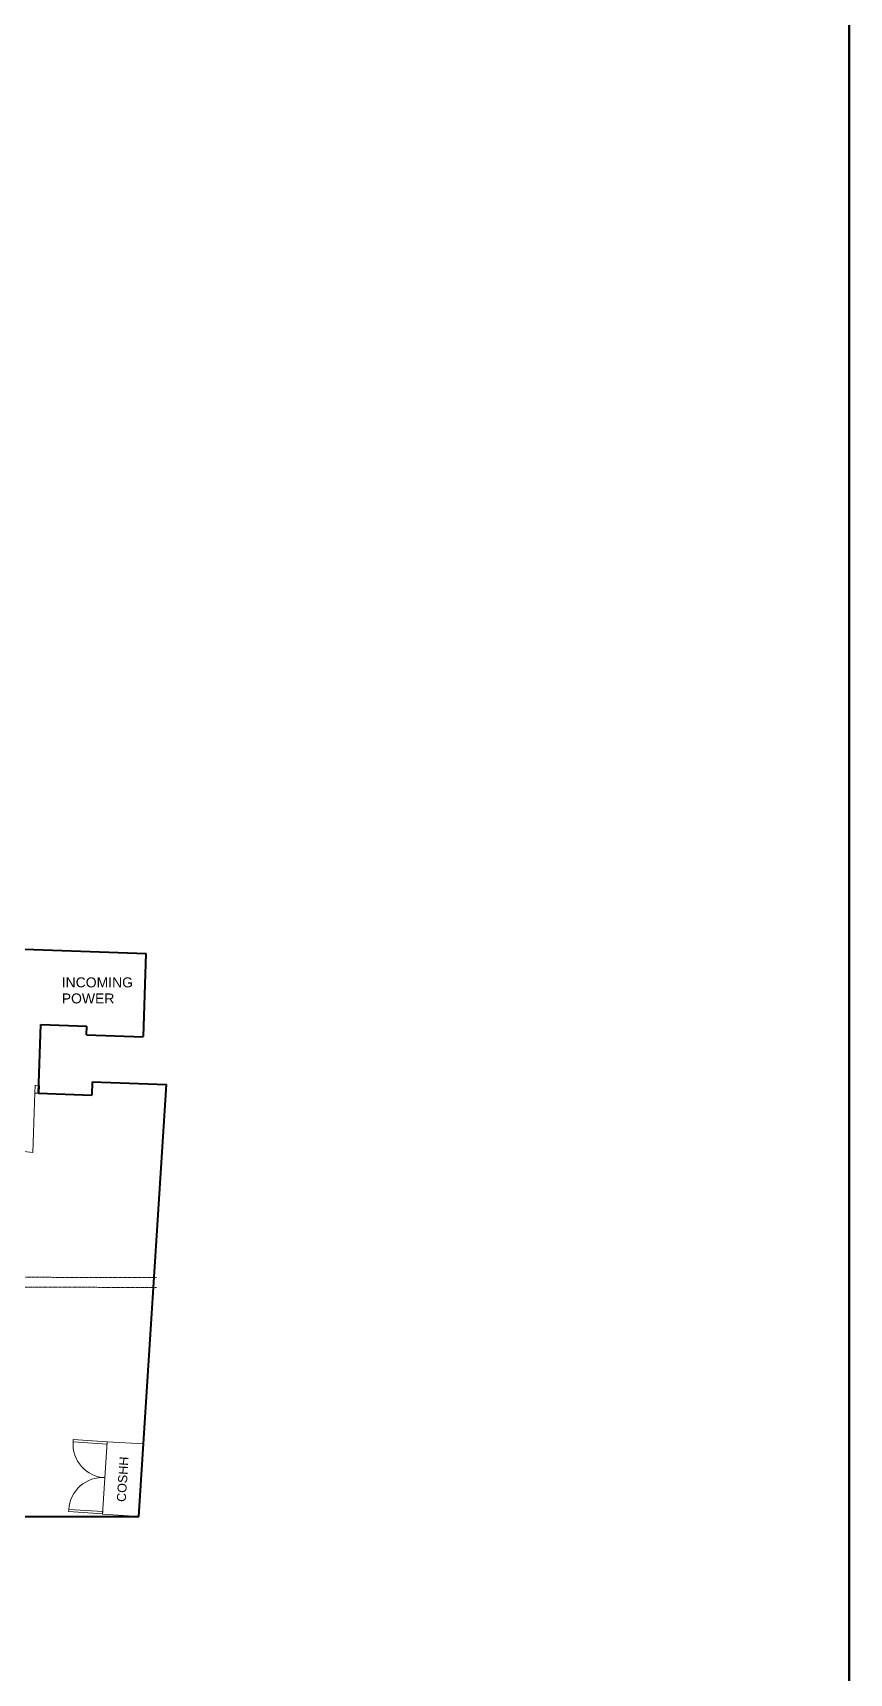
# Model space of a CAD drawing. Header units: millimetres. Extents: x -159872 to 386485, y -250577 to 158966.
# Drawn here: x 186472 to 196789, y -5535 to 15196 of the extents above; entities that cross this region are included whole.
import ezdxf

# ---------------------------------------------------------------- set-up
doc = ezdxf.new("R2010")
doc.units = ezdxf.units.MM
doc.linetypes.add('ACAD_ISO10W100', pattern=[18, 12, -3, 0, -3])
for name, color, linetype, lineweight in [('LDS-equipment-office', 4, 'Continuous', 18), ('LDS-struct-extg-ceiling beams', 252, 'ACAD_ISO10W100', 9), ('LDS-struct-extg-doors windows', 7, 'Continuous', 9), ('LDS-struct-extg-walls', 1, 'Continuous', 40), ('LDS-text-room names', 3, 'Continuous', 18), ('LDS-xref-ga', 7, 'Continuous', 9)]:
    doc.layers.add(name, color=color, linetype=linetype, lineweight=lineweight)
doc.styles.add('Arial', font='Arial.ttf')

# ---------------------------------------------------------------- blocks, each defined once
blk = doc.blocks.new('COSHH CUPD')
at = {"layer": 'LDS-equipment-office', "linetype": 'Continuous', "transparency": 33554687, "flags": 128}
for points in [[(-342, 227), (88, 226), (88, 196), (-342, 198)], [(88, 226), (547, 225), (545, -694), (86, -692)], [(-344, -658), (86, -659), (86, -688), (-344, -687)]]:
    blk.add_lwpolyline(points, close=True, dxfattribs=at)
at = {"layer": 'LDS-equipment-office', "linetype": 'Continuous', "transparency": 33554687}
for centre, start, end in [((88, 196), 179.8646, 270.0057), ((86, -659), 89.7235, 179.8646)]:
    blk.add_arc(centre, 430, start, end, dxfattribs=at)

msp = doc.modelspace()

# ---------------------------------------------------------------- linework, layer by layer
at = {"layer": 'LDS-struct-extg-ceiling beams'}
for p, q in [((182327.33524, -521.54191), (188032.86599, -535.18273)), ((182329.41595, -646.5246), (188034.9467, -660.16541))]:
    msp.add_line(p, q, dxfattribs=at)
at = {"layer": 'LDS-struct-extg-doors windows'}
for p, q in [((186501.11223, 1894.89574), (186497.62228, 1794.95666)), ((186501.11223, 1894.89574), (186546.08482, 1893.32526)), ((186497.86304, 1801.85106), (186471.51392, 1047.31099)), ((186497.62228, 1794.95666), (186542.59487, 1793.38618))]:
    msp.add_line(p, q, dxfattribs=at)
at = {"layer": 'LDS-struct-extg-doors windows', "flags": 128}
msp.add_lwpolyline([(182483.45029, 3751.24095), (187905.14553, 3561.91118), (187868.32656, 2507.55386), (187148.76516, 2532.6815), (187152.60411, 2642.61449), (186572.95743, 2662.8562), (186542.59487, 1793.38618), (187217.18367, 1769.82902), (187223.11659, 1939.72546), (188162.54397, 1906.91993), (187811.06834, -3554.94671), (185841.06834, -3554.94671)], dxfattribs=at)
at = {"layer": 'LDS-struct-extg-doors windows'}
msp.add_arc((186497.86304, 1801.85106), 755, 178, 268, dxfattribs=at)
at = {"layer": 'LDS-struct-extg-walls'}
for p, q in [((182483.45029, 3751.24095), (187905.14553, 3561.91118)), ((187869.1222, 2509.73769), (187905.14553, 3561.91118)), ((186542.59487, 1793.38618), (186572.95743, 2662.8562)), ((186572.95743, 2662.8562), (187152.60411, 2642.61449)), ((187148.76516, 2532.6815), (187152.60411, 2642.61449)), ((187148.76516, 2532.6815), (187868.32656, 2507.55386)), ((186546.08482, 1893.32526), (186542.59487, 1793.38618)), ((187223.11659, 1939.72546), (187217.18367, 1769.82902)), ((187223.11659, 1939.72546), (188162.54397, 1906.91993)), ((187811.06834, -3554.94671), (188162.54397, 1906.91993)), ((187811.06834, -3554.94671), (188162.54397, 1906.91993)), ((186542.59487, 1793.38618), (187217.18367, 1769.82902)), ((185841.06834, -3554.94671), (187811.06834, -3554.94671)), ((185841.06834, -3554.94671), (187811.06834, -3554.94671))]:
    msp.add_line(p, q, dxfattribs=at)
at = {"layer": 'LDS-xref-ga', "color": 1, "lineweight": 50, "flags": 128}
msp.add_lwpolyline([(99814.15039, 67825.19475), (99814.15039, -15143.44563), (196789.21445, -15143.44563), (196789.21445, 67825.19475)], close=True, dxfattribs=at)

# ---------------------------------------------------------------- block references
at = {"layer": 'LDS-equipment-office', "color": 7, "transparency": 33554687, "rotation": 356.4534521243453}
msp.add_blockref('COSHH CUPD', (187309.80538, -2828.99567), dxfattribs=at)

# ---------------------------------------------------------------- texts
at = {"layer": 'LDS-equipment-office', "color": 7, "transparency": 33554687, "insert": (187532.08677, -3365.57889), "char_height": 113.481445, "attachment_point": 1, "rotation": 86.318046092, "line_spacing_factor": 0.966313, "style": 'Arial'}
msp.add_mtext('COSHH', dxfattribs=at)
at = {"layer": 'LDS-text-room names', "insert": (186837.47329, 3258.49214), "char_height": 126.090495, "attachment_point": 1, "line_spacing_factor": 0.965752, "style": 'Arial'}
msp.add_mtext('INCOMING \\PPOWER', dxfattribs=at)

doc.saveas('drawing.dxf')
